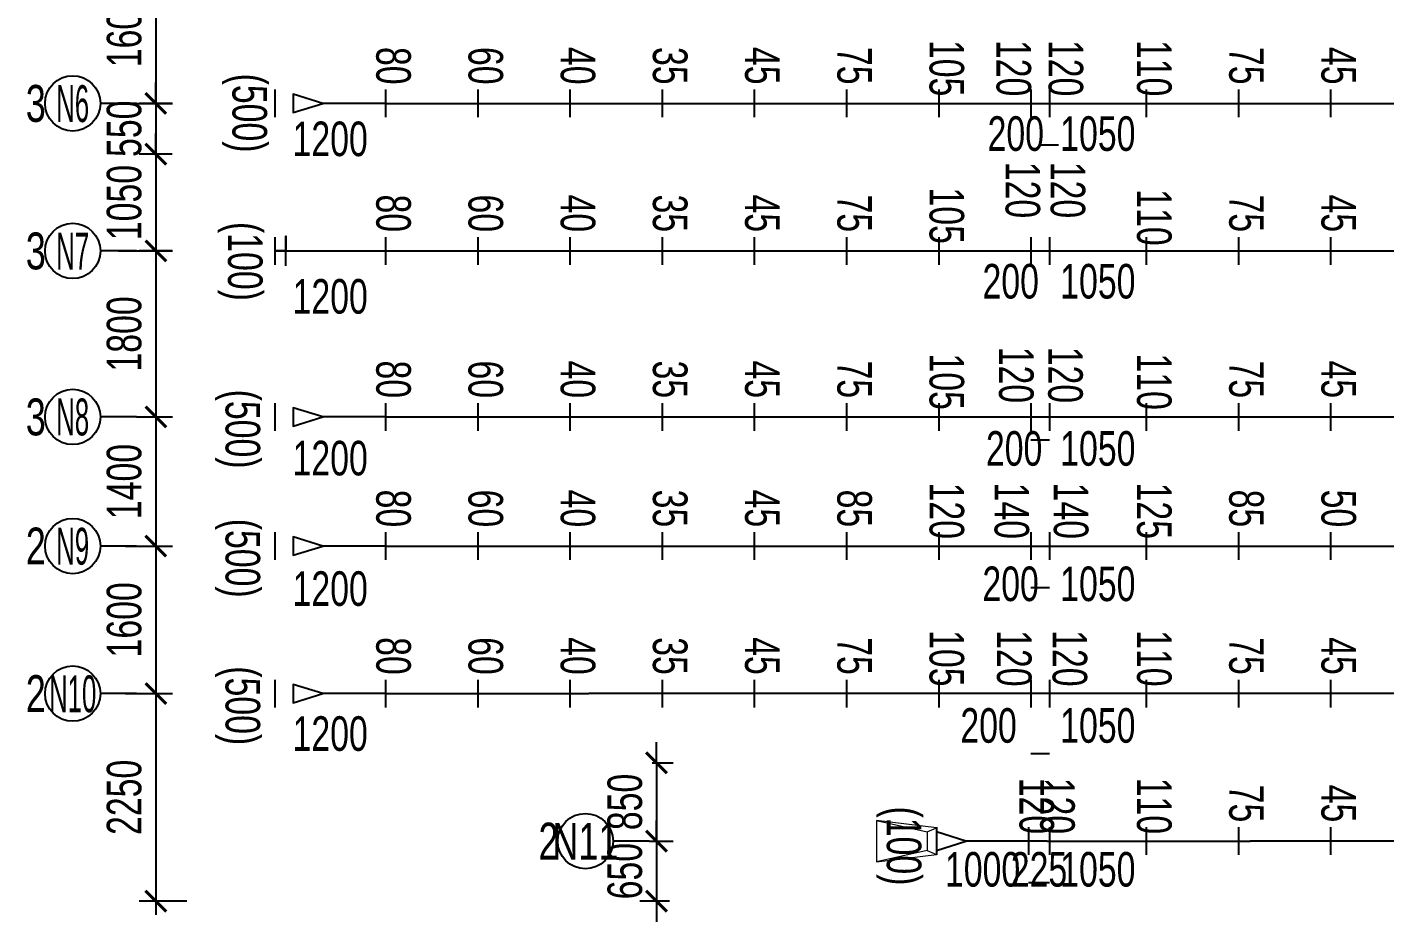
# Model space of a CAD drawing. Header units: millimetres. Extents: x 4465111 to 4895522, y 2166116 to 2541221.
# Drawn here: x 4494578 to 4509302, y 2226221 to 2235923 of the extents above; entities that cross this region are included whole.
import ezdxf
from ezdxf.enums import TextEntityAlignment as Align

# ---------------------------------------------------------------- set-up
doc = ezdxf.new("R2010")
doc.units = ezdxf.units.MM
doc.header["$LTSCALE"] = 50
doc.header["$MEASUREMENT"] = 0
doc.layers.get('DEFPOINTS').update_dxf_attribs({"lineweight": 9})
for name, color, linetype in [('BREAK_LINE', 7, 'Continuous'), ('KCS_TEXT', 2, 'Continuous'), ('S- Border', 6, 'Continuous'), ('SP-Reinforcement', 4, 'Continuous')]:
    doc.layers.add(name, color=color, linetype=linetype)
doc.layers.add('Current_plane_Tendon', color=7, linetype='Continuous', true_color=0xab0000)
for name, color, linetype, lineweight in [('S-dims', 8, 'Continuous', 15), ('S-text', 3, 'Continuous', 20), ('S-Thin', 253, 'Continuous', 15)]:
    doc.layers.add(name, color=color, linetype=linetype, lineweight=lineweight)
doc.styles.add('KCS_SMTEXT', font='arial.ttf', dxfattribs={"width": 0.7})
doc.dimstyles.new('KCS_DIM150', dxfattribs={"dimscale": 150, "dimtxt": 2.5, "dimasz": 1.5, "dimexe": 1.2, "dimexo": 0, "dimgap": 1, "dimtad": 1, "dimdec": 0, "dimzin": 0, "dimdsep": 46, "dimtxsty": 'KCS_SMTEXT', "dimblk": 'ARCHTICK', "dimcen": 0, "dimdle": 1, "dimclrd": 1, "dimclre": 1, "dimclrt": 2, "dimadec": 0, "dimazin": 0, "dimtfac": 1, "dimtdec": 0, "dimtix": 1, "dimtmove": 2, "dimatfit": 3, "dimfxl": 1, "dimtolj": 1, "dimtzin": 0, "dimarcsym": 0})
doc.dimstyles.new('KCS_DIM150A', dxfattribs={"dimscale": 150, "dimtxt": 2.5, "dimasz": 3, "dimexe": 1.2, "dimexo": 0, "dimgap": 1, "dimtad": 1, "dimdec": 0, "dimzin": 0, "dimdsep": 46, "dimtxsty": 'KCS_SMTEXT', "dimblk": 'ARCHTICK', "dimcen": 0, "dimdle": 1, "dimse1": 1, "dimse2": 1, "dimsd1": 1, "dimsd2": 1, "dimclrd": 1, "dimclre": 1, "dimclrt": 3, "dimadec": 0, "dimazin": 0, "dimtfac": 1, "dimtdec": 0, "dimtix": 1, "dimtmove": 2, "dimatfit": 3, "dimfxl": 1, "dimtolj": 1, "dimtzin": 0, "dimarcsym": 0})

# ---------------------------------------------------------------- blocks, each defined once
blk = doc.blocks.new('*U187')
at = {"layer": 'S- Border'}
blk.add_lwpolyline([(0, 0), (-392, 0)], dxfattribs=at)
blk.add_circle((-692, 0), 300, dxfattribs=at)
at = {"layer": 'S-Thin'}
for p, q in [((3015, 100), (3115, 145)), ((3015, -100), (3115, -145))]:
    blk.add_line(p, q, dxfattribs=at)
blk.add_lwpolyline([(3115, 145), (2465, 225), (2465, -225), (3115, -145)], close=True, dxfattribs=at)
blk.add_lwpolyline([(2465, 225), (3015, 100), (3015, -100), (2465, -225)], dxfattribs=at)
at = {"layer": 'SP-Reinforcement'}
for points in [[(20720, -160), (20720, 160), (20720, 0), (20840, 0), (6518, 0)], [(4315, 0), (3435, 0), (3115, 100), (3115, -100), (3435, 0)], [(4315, 0), (6518, 0)]]:
    blk.add_lwpolyline(points, dxfattribs=at)
at = {"layer": 'S-text', "style": 'KCS_SMTEXT', "width": 0.7}
blk.add_attdef('COUNT', text='', height=400, dxfattribs=at).set_placement((-1092, 0), align=Align.MIDDLE_CENTER)
blk = doc.blocks.new('*U188')
at = {"layer": 'S- Border'}
blk.add_lwpolyline([(0, 0), (-392, 0)], dxfattribs=at)
blk.add_circle((-692, 0), 300, dxfattribs=at)
at = {"layer": 'SP-Reinforcement'}
for points in [[(28005, -160), (28005, 160), (28005, 0), (28125, 0), (4904, 0)], [(2700, 0), (2020, 0), (1700, 100), (1700, -100), (2020, 0)], [(2700, 0), (4904, 0)]]:
    blk.add_lwpolyline(points, dxfattribs=at)
at = {"layer": 'S-text', "style": 'KCS_SMTEXT', "width": 0.7}
blk.add_attdef('COUNT', text='', height=400, dxfattribs=at).set_placement((-1092, 0), align=Align.MIDDLE_CENTER)
blk = doc.blocks.new('*U207')
at = {"layer": 'S- Border'}
blk.add_lwpolyline([(0, 0), (-392, 0)], dxfattribs=at)
blk.add_circle((-692, 0), 300, dxfattribs=at)
at = {"layer": 'SP-Reinforcement'}
for points in [[(2700, 0), (2020, 0), (1700, 100), (1700, -100), (2020, 0)], [(2700, 0), (4904, 0)], [(4904, 0), (58280, 0), (58600, 100), (58600, -100), (58280, 0)]]:
    blk.add_lwpolyline(points, dxfattribs=at)
at = {"layer": 'S-text', "style": 'KCS_SMTEXT', "width": 0.7}
blk.add_attdef('COUNT', text='', height=400, dxfattribs=at).set_placement((-1092, 0), align=Align.MIDDLE_CENTER)
blk = doc.blocks.new('*U190')
at = {"layer": 'S- Border'}
blk.add_lwpolyline([(0, 0), (-392, 0)], dxfattribs=at)
blk.add_circle((-692, 0), 300, dxfattribs=at)
at = {"layer": 'SP-Reinforcement'}
for points in [[(2700, 0), (2020, 0), (1700, 100), (1700, -100), (2020, 0)], [(2700, 0), (4904, 0)], [(4904, 0), (58280, 0), (58600, 100), (58600, -100), (58280, 0)]]:
    blk.add_lwpolyline(points, dxfattribs=at)
at = {"layer": 'S-text', "style": 'KCS_SMTEXT', "width": 0.7}
blk.add_attdef('COUNT', text='', height=400, dxfattribs=at).set_placement((-1092, 0), align=Align.MIDDLE_CENTER)
blk = doc.blocks.new('*D279')
at = {"layer": 'DEFPOINTS', "color": 0, "transparency": 16777216}
for p in [(4485423, 2313496), (4486623, 2313496), (4486623, 2313213)]:
    blk.add_point(p, dxfattribs=at)
at = {"layer": 'S-dims', "color": 3, "transparency": 16777216, "insert": (4486023, 2313554), "char_height": 375, "attachment_point": 5, "style": 'KCS_SMTEXT'}
blk.add_mtext('\\A1;1200', dxfattribs=at)
blk = doc.blocks.new('_ArchTick')
at = {"color": 0, "linetype": 'ByBlock', "const_width": 0.15}
blk.add_lwpolyline([(-0.5, -0.5), (0.5, 0.5)], dxfattribs=at)
blk = doc.blocks.new('*D280')
at = {"layer": 'DEFPOINTS', "color": 0, "transparency": 16777216}
for p in [(4493623, 2313597), (4493823, 2313638), (4493823, 2313264)]:
    blk.add_point(p, dxfattribs=at)
at = {"layer": 'S-dims', "color": 3, "transparency": 16777216, "insert": (4493402, 2313606), "char_height": 375, "attachment_point": 5, "style": 'KCS_SMTEXT'}
blk.add_mtext('\\A1;200', dxfattribs=at)
blk = doc.blocks.new('*D281')
at = {"layer": 'DEFPOINTS', "color": 0, "transparency": 16777216}
for p in [(4493823, 2313638), (4494873, 2313638), (4494873, 2313264)]:
    blk.add_point(p, dxfattribs=at)
at = {"layer": 'S-dims', "color": 3, "transparency": 16777216, "insert": (4494348, 2313606), "char_height": 375, "attachment_point": 5, "style": 'KCS_SMTEXT'}
blk.add_mtext('\\A1;1050', dxfattribs=at)
blk = doc.blocks.new('*D359')
at = {"layer": 'DEFPOINTS', "color": 0, "transparency": 16777216}
for p in [(4483726, 2320418), (4483726, 2318818), (4484132, 2318818)]:
    blk.add_point(p, dxfattribs=at)
at = {"layer": 'S-dims', "color": 1, "lineweight": -2, "transparency": 16777216}
for p, q in [((4484132, 2320568), (4484132, 2318668)), ((4483726, 2320418), (4484312, 2320418)), ((4483726, 2318818), (4484312, 2318818))]:
    blk.add_line(p, q, dxfattribs=at)
at = {"layer": 'S-dims', "color": 1, "lineweight": -2, "transparency": 16777216, "xscale": 225, "yscale": 225, "zscale": 225}
for p, rotation in [((4484132, 2320418), 90), ((4484132, 2318818), 270)]:
    blk.add_blockref('_ArchTick', p, dxfattribs=dict(at, rotation=rotation))
at = {"layer": 'S-dims', "color": 2, "transparency": 16777216, "insert": (4483790, 2319618), "char_height": 375, "attachment_point": 5, "rotation": 90, "style": 'KCS_SMTEXT'}
blk.add_mtext('\\A1;1600', dxfattribs=at)
blk = doc.blocks.new('*D360')
at = {"layer": 'DEFPOINTS', "color": 0, "transparency": 16777216}
for p in [(4483726, 2317218), (4483922, 2315418), (4484132, 2315418)]:
    blk.add_point(p, dxfattribs=at)
at = {"layer": 'S-dims', "color": 1, "lineweight": -2, "transparency": 16777216}
for p, q in [((4484132, 2317368), (4484132, 2315268)), ((4483726, 2317218), (4484312, 2317218)), ((4483922, 2315418), (4484312, 2315418))]:
    blk.add_line(p, q, dxfattribs=at)
at = {"layer": 'S-dims', "color": 1, "lineweight": -2, "transparency": 16777216, "xscale": 225, "yscale": 225, "zscale": 225}
for p, rotation in [((4484132, 2317218), 90), ((4484132, 2315418), 270)]:
    blk.add_blockref('_ArchTick', p, dxfattribs=dict(at, rotation=rotation))
at = {"layer": 'S-dims', "color": 2, "transparency": 16777216, "insert": (4483790, 2316318), "char_height": 375, "attachment_point": 5, "rotation": 90, "style": 'KCS_SMTEXT'}
blk.add_mtext('\\A1;1800', dxfattribs=at)
blk = doc.blocks.new('*D361')
at = {"layer": 'DEFPOINTS', "color": 0, "transparency": 16777216}
for p in [(4483922, 2315418), (4483804, 2314018), (4484132, 2314018)]:
    blk.add_point(p, dxfattribs=at)
at = {"layer": 'S-dims', "color": 1, "lineweight": -2, "transparency": 16777216}
for p, q in [((4484132, 2315568), (4484132, 2313868)), ((4483922, 2315418), (4484312, 2315418)), ((4483804, 2314018), (4484312, 2314018))]:
    blk.add_line(p, q, dxfattribs=at)
at = {"layer": 'S-dims', "color": 1, "lineweight": -2, "transparency": 16777216, "xscale": 225, "yscale": 225, "zscale": 225}
for p, rotation in [((4484132, 2315418), 90), ((4484132, 2314018), 270)]:
    blk.add_blockref('_ArchTick', p, dxfattribs=dict(at, rotation=rotation))
at = {"layer": 'S-dims', "color": 2, "transparency": 16777216, "insert": (4483790, 2314718), "char_height": 375, "attachment_point": 5, "rotation": 90, "style": 'KCS_SMTEXT'}
blk.add_mtext('\\A1;1400', dxfattribs=at)
blk = doc.blocks.new('*D362')
at = {"layer": 'DEFPOINTS', "color": 0, "transparency": 16777216}
for p in [(4483804, 2314018), (4483804, 2312418), (4484132, 2312418)]:
    blk.add_point(p, dxfattribs=at)
at = {"layer": 'S-dims', "color": 1, "lineweight": -2, "transparency": 16777216}
for p, q in [((4484132, 2314168), (4484132, 2312268)), ((4483804, 2314018), (4484312, 2314018)), ((4483804, 2312418), (4484312, 2312418))]:
    blk.add_line(p, q, dxfattribs=at)
at = {"layer": 'S-dims', "color": 1, "lineweight": -2, "transparency": 16777216, "xscale": 225, "yscale": 225, "zscale": 225}
for p, rotation in [((4484132, 2314018), 90), ((4484132, 2312418), 270)]:
    blk.add_blockref('_ArchTick', p, dxfattribs=dict(at, rotation=rotation))
at = {"layer": 'S-dims', "color": 2, "transparency": 16777216, "insert": (4483790, 2313218), "char_height": 375, "attachment_point": 5, "rotation": 90, "style": 'KCS_SMTEXT'}
blk.add_mtext('\\A1;1600', dxfattribs=at)
blk = doc.blocks.new('*D363')
at = {"layer": 'DEFPOINTS', "color": 0, "transparency": 16777216}
for p in [(4483804, 2312418), (4484132, 2310168), (4484468, 2310168)]:
    blk.add_point(p, dxfattribs=at)
at = {"layer": 'S-dims', "color": 1, "lineweight": -2, "transparency": 16777216}
for p, q in [((4484132, 2312568), (4484132, 2310018)), ((4483804, 2312418), (4484312, 2312418)), ((4484468, 2310168), (4483952, 2310168))]:
    blk.add_line(p, q, dxfattribs=at)
at = {"layer": 'S-dims', "color": 1, "lineweight": -2, "transparency": 16777216, "xscale": 225, "yscale": 225, "zscale": 225}
for p, rotation in [((4484132, 2312418), 90), ((4484132, 2310168), 270)]:
    blk.add_blockref('_ArchTick', p, dxfattribs=dict(at, rotation=rotation))
at = {"layer": 'S-dims', "color": 2, "transparency": 16777216, "insert": (4483790, 2311293), "char_height": 375, "attachment_point": 5, "rotation": 90, "style": 'KCS_SMTEXT'}
blk.add_mtext('\\A1;2250', dxfattribs=at)
blk = doc.blocks.new('*D364')
at = {"layer": 'DEFPOINTS', "color": 0, "transparency": 16777216}
for p in [(4489516, 2311668), (4489482, 2310818), (4489562, 2310818)]:
    blk.add_point(p, dxfattribs=at)
at = {"layer": 'S-dims', "color": 1, "lineweight": -2, "transparency": 16777216}
for p, q in [((4489562, 2311668), (4489562, 2311893)), ((4489516, 2311668), (4489742, 2311668)), ((4489562, 2311668), (4489562, 2310818)), ((4489482, 2310818), (4489742, 2310818)), ((4489562, 2310818), (4489562, 2310593))]:
    blk.add_line(p, q, dxfattribs=at)
at = {"layer": 'S-dims', "color": 1, "lineweight": -2, "transparency": 16777216, "xscale": 225, "yscale": 225, "zscale": 225}
for p, rotation in [((4489562, 2311668), 270), ((4489562, 2310818), 90)]:
    blk.add_blockref('_ArchTick', p, dxfattribs=dict(at, rotation=rotation))
at = {"layer": 'S-dims', "color": 2, "transparency": 16777216, "insert": (4489220, 2311243), "char_height": 375, "attachment_point": 5, "rotation": 90, "style": 'KCS_SMTEXT'}
blk.add_mtext('\\A1;850', dxfattribs=at)
blk = doc.blocks.new('*D365')
at = {"layer": 'DEFPOINTS', "color": 0, "transparency": 16777216}
for p in [(4489482, 2310818), (4489562, 2310168), (4489703, 2310168)]:
    blk.add_point(p, dxfattribs=at)
at = {"layer": 'S-dims', "color": 1, "lineweight": -2, "transparency": 16777216}
for p, q in [((4489562, 2310818), (4489562, 2311043)), ((4489482, 2310818), (4489742, 2310818)), ((4489562, 2310818), (4489562, 2310168)), ((4489703, 2310168), (4489382, 2310168)), ((4489562, 2310168), (4489562, 2309943))]:
    blk.add_line(p, q, dxfattribs=at)
at = {"layer": 'S-dims', "color": 1, "lineweight": -2, "transparency": 16777216, "xscale": 225, "yscale": 225, "zscale": 225}
for p, rotation in [((4489562, 2310818), 270), ((4489562, 2310168), 90)]:
    blk.add_blockref('_ArchTick', p, dxfattribs=dict(at, rotation=rotation))
at = {"layer": 'S-dims', "color": 2, "transparency": 16777216, "insert": (4489220, 2310493), "char_height": 375, "attachment_point": 5, "rotation": 90, "style": 'KCS_SMTEXT'}
blk.add_mtext('\\A1;650', dxfattribs=at)
blk = doc.blocks.new('*D393')
at = {"layer": 'DEFPOINTS', "color": 0, "transparency": 16777216}
for p in [(4485423, 2312091), (4486623, 2312029), (4486623, 2311641)]:
    blk.add_point(p, dxfattribs=at)
at = {"layer": 'S-dims', "color": 3, "transparency": 16777216, "insert": (4486023, 2311982), "char_height": 375, "attachment_point": 5, "style": 'KCS_SMTEXT'}
blk.add_mtext('\\A1;1200', dxfattribs=at)
blk = doc.blocks.new('*D394')
at = {"layer": 'DEFPOINTS', "color": 0, "transparency": 16777216}
for p in [(4493623, 2312005), (4493823, 2312036), (4493823, 2311728)]:
    blk.add_point(p, dxfattribs=at)
at = {"layer": 'S-dims', "color": 3, "transparency": 16777216, "insert": (4493163, 2312070), "char_height": 375, "attachment_point": 5, "style": 'KCS_SMTEXT'}
blk.add_mtext('\\A1;200', dxfattribs=at)
blk = doc.blocks.new('*D395')
at = {"layer": 'DEFPOINTS', "color": 0, "transparency": 16777216}
for p in [(4493823, 2312036), (4494873, 2312036), (4494873, 2311728)]:
    blk.add_point(p, dxfattribs=at)
at = {"layer": 'S-dims', "color": 3, "transparency": 16777216, "insert": (4494348, 2312070), "char_height": 375, "attachment_point": 5, "style": 'KCS_SMTEXT'}
blk.add_mtext('\\A1;1050', dxfattribs=at)
blk = doc.blocks.new('*D401')
at = {"layer": 'DEFPOINTS', "color": 0, "transparency": 16777216}
for p in [(4493598, 2310598), (4492598, 2310518), (4493598, 2310168)]:
    blk.add_point(p, dxfattribs=at)
at = {"layer": 'S-dims', "color": 3, "transparency": 16777216, "insert": (4493098, 2310510), "char_height": 375, "attachment_point": 5, "style": 'KCS_SMTEXT'}
blk.add_mtext('\\A1;1000', dxfattribs=at)
blk = doc.blocks.new('*D402')
at = {"layer": 'DEFPOINTS', "color": 0, "transparency": 16777216}
for p in [(4493598, 2310598), (4493823, 2310626), (4493823, 2310168)]:
    blk.add_point(p, dxfattribs=at)
at = {"layer": 'S-dims', "color": 3, "transparency": 16777216, "insert": (4493710, 2310510), "char_height": 375, "attachment_point": 5, "style": 'KCS_SMTEXT'}
blk.add_mtext('\\A1;225', dxfattribs=at)
blk = doc.blocks.new('*D403')
at = {"layer": 'DEFPOINTS', "color": 0, "transparency": 16777216}
for p in [(4493823, 2310626), (4494873, 2310626), (4494873, 2310168)]:
    blk.add_point(p, dxfattribs=at)
at = {"layer": 'S-dims', "color": 3, "transparency": 16777216, "insert": (4494348, 2310510), "char_height": 375, "attachment_point": 5, "style": 'KCS_SMTEXT'}
blk.add_mtext('\\A1;1050', dxfattribs=at)
blk = doc.blocks.new('*D416')
at = {"layer": 'DEFPOINTS', "color": 0, "transparency": 16777216}
for p in [(4485423, 2318425), (4486623, 2318425), (4486623, 2318090)]:
    blk.add_point(p, dxfattribs=at)
at = {"layer": 'S-dims', "color": 3, "transparency": 16777216, "insert": (4486023, 2318431), "char_height": 375, "attachment_point": 5, "style": 'KCS_SMTEXT'}
blk.add_mtext('\\A1;1200', dxfattribs=at)
blk = doc.blocks.new('*D417')
at = {"layer": 'DEFPOINTS', "color": 0, "transparency": 16777216}
for p in [(4493623, 2318489), (4493823, 2318489), (4493823, 2318146)]:
    blk.add_point(p, dxfattribs=at)
at = {"layer": 'S-dims', "color": 3, "transparency": 16777216, "insert": (4493458, 2318488), "char_height": 375, "attachment_point": 5, "style": 'KCS_SMTEXT'}
blk.add_mtext('\\A1;200', dxfattribs=at)
blk = doc.blocks.new('*D418')
at = {"layer": 'DEFPOINTS', "color": 0, "transparency": 16777216}
for p in [(4493823, 2318489), (4494873, 2318489), (4494873, 2318146)]:
    blk.add_point(p, dxfattribs=at)
at = {"layer": 'S-dims', "color": 3, "transparency": 16777216, "insert": (4494348, 2318488), "char_height": 375, "attachment_point": 5, "style": 'KCS_SMTEXT'}
blk.add_mtext('\\A1;1050', dxfattribs=at)
blk = doc.blocks.new('*D430')
at = {"layer": 'DEFPOINTS', "color": 0, "transparency": 16777216}
for p in [(4485423, 2314910), (4486623, 2314910), (4486623, 2314627)]:
    blk.add_point(p, dxfattribs=at)
at = {"layer": 'S-dims', "color": 3, "transparency": 16777216, "insert": (4486023, 2314969), "char_height": 375, "attachment_point": 5, "style": 'KCS_SMTEXT'}
blk.add_mtext('\\A1;1200', dxfattribs=at)
blk = doc.blocks.new('*D431')
at = {"layer": 'DEFPOINTS', "color": 0, "transparency": 16777216}
for p in [(4493623, 2315065), (4493823, 2315106), (4493823, 2314732)]:
    blk.add_point(p, dxfattribs=at)
at = {"layer": 'S-dims', "color": 3, "transparency": 16777216, "insert": (4493440, 2315074), "char_height": 375, "attachment_point": 5, "style": 'KCS_SMTEXT'}
blk.add_mtext('\\A1;200', dxfattribs=at)
blk = doc.blocks.new('*D432')
at = {"layer": 'DEFPOINTS', "color": 0, "transparency": 16777216}
for p in [(4493823, 2315106), (4494873, 2315106), (4494873, 2314732)]:
    blk.add_point(p, dxfattribs=at)
at = {"layer": 'S-dims', "color": 3, "transparency": 16777216, "insert": (4494348, 2315074), "char_height": 375, "attachment_point": 5, "style": 'KCS_SMTEXT'}
blk.add_mtext('\\A1;1050', dxfattribs=at)
blk = doc.blocks.new('*U215')
at = {"layer": 'S- Border'}
blk.add_lwpolyline([(0, 0), (-392, 0)], dxfattribs=at)
blk.add_circle((-692, 0), 300, dxfattribs=at)
at = {"layer": 'SP-Reinforcement'}
blk.add_lwpolyline([(1620, -160), (1620, 160), (1620, 0), (1500, 0), (32822, 0)], dxfattribs=at)
at = {"layer": 'S-text', "style": 'KCS_SMTEXT', "width": 0.7}
blk.add_attdef('COUNT', text='', height=400, dxfattribs=at).set_placement((-1092, 0), align=Align.MIDDLE_CENTER)
blk = doc.blocks.new('*D460')
at = {"layer": 'DEFPOINTS', "color": 0, "transparency": 16777216}
for p in [(4485423, 2316746, -3100), (4486623, 2316746, -3120), (4486623, 2316382)]:
    blk.add_point(p, dxfattribs=at)
at = {"layer": 'S-dims', "color": 3, "transparency": 16777216, "insert": (4486023, 2316723), "char_height": 375, "attachment_point": 5, "style": 'KCS_SMTEXT'}
blk.add_mtext('\\A1;1200', dxfattribs=at)
blk = doc.blocks.new('*D461')
at = {"layer": 'DEFPOINTS', "color": 0, "transparency": 16777216}
for p in [(4493623, 2316861, -3200), (4493823, 2316910, -3080), (4493823, 2316546)]:
    blk.add_point(p, dxfattribs=at)
at = {"layer": 'S-dims', "color": 3, "transparency": 16777216, "insert": (4493403, 2316887), "char_height": 375, "attachment_point": 5, "style": 'KCS_SMTEXT'}
blk.add_mtext('\\A1;200', dxfattribs=at)
blk = doc.blocks.new('*D462')
at = {"layer": 'DEFPOINTS', "color": 0, "transparency": 16777216}
for p in [(4493823, 2316910, -3080), (4494873, 2316910, -3090), (4494873, 2316546)]:
    blk.add_point(p, dxfattribs=at)
at = {"layer": 'S-dims', "color": 3, "transparency": 16777216, "insert": (4494348, 2316887), "char_height": 375, "attachment_point": 5, "style": 'KCS_SMTEXT'}
blk.add_mtext('\\A1;1050', dxfattribs=at)
blk = doc.blocks.new('*D482')
at = {"layer": 'DEFPOINTS', "color": 0, "transparency": 16777216}
for p in [(4484311, 2318818), (4484132, 2318268), (4484311, 2318268)]:
    blk.add_point(p, dxfattribs=at)
at = {"layer": 'S-dims', "color": 1, "lineweight": -2, "transparency": 16777216}
for p, q in [((4484132, 2318818), (4484132, 2319043)), ((4484311, 2318818), (4483952, 2318818)), ((4484132, 2318818), (4484132, 2318268)), ((4484311, 2318268), (4483952, 2318268)), ((4484132, 2318268), (4484132, 2318043))]:
    blk.add_line(p, q, dxfattribs=at)
at = {"layer": 'S-dims', "color": 1, "lineweight": -2, "transparency": 16777216, "xscale": 225, "yscale": 225, "zscale": 225}
for p, rotation in [((4484132, 2318818), 270), ((4484132, 2318268), 90)]:
    blk.add_blockref('_ArchTick', p, dxfattribs=dict(at, rotation=rotation))
at = {"layer": 'S-dims', "color": 2, "transparency": 16777216, "insert": (4483790, 2318543), "char_height": 375, "attachment_point": 5, "rotation": 90, "style": 'KCS_SMTEXT'}
blk.add_mtext('\\A1;550', dxfattribs=at)
blk = doc.blocks.new('*D483')
at = {"layer": 'DEFPOINTS', "color": 0, "transparency": 16777216}
for p in [(4484311, 2318268), (4484132, 2317218), (4484311, 2317218)]:
    blk.add_point(p, dxfattribs=at)
at = {"layer": 'S-dims', "color": 1, "lineweight": -2, "transparency": 16777216}
for p, q in [((4484132, 2318268), (4484132, 2318493)), ((4484311, 2318268), (4483952, 2318268)), ((4484132, 2318268), (4484132, 2317218)), ((4484311, 2317218), (4483952, 2317218)), ((4484132, 2317218), (4484132, 2316993))]:
    blk.add_line(p, q, dxfattribs=at)
at = {"layer": 'S-dims', "color": 1, "lineweight": -2, "transparency": 16777216, "xscale": 225, "yscale": 225, "zscale": 225}
for p, rotation in [((4484132, 2318268), 270), ((4484132, 2317218), 90)]:
    blk.add_blockref('_ArchTick', p, dxfattribs=dict(at, rotation=rotation))
at = {"layer": 'S-dims', "color": 2, "transparency": 16777216, "insert": (4483790, 2317743), "char_height": 375, "attachment_point": 5, "rotation": 90, "style": 'KCS_SMTEXT'}
blk.add_mtext('\\A1;1050', dxfattribs=at)
blk = doc.blocks.new('T4- Cap ngang')
at = {"color": 5, "linetype": 'Continuous'}
for points, elevation in [([(4485422.6, 2318968.1), (4485422.6, 2318668.1)], 100), ([(4486622.6, 2318968.1), (4486622.6, 2318668.1)], 80), ([(4487622.6, 2318968.1), (4487622.6, 2318668.1)], 60), ([(4488622.6, 2318968.1), (4488622.6, 2318668.1)], 40), ([(4489622.6, 2318968.1), (4489622.6, 2318668.1)], 35), ([(4490622.6, 2318968.1), (4490622.6, 2318668.1)], 45), ([(4491622.6, 2318968.1), (4491622.6, 2318668.1)], 85), ([(4492622.6, 2318968.1), (4492622.6, 2318668.1)], 120), ([(4493622.6, 2318968.1), (4493622.6, 2318668.1)], 140), ([(4493822.6, 2318968.1), (4493822.6, 2318668.1)], 140), ([(4494872.6, 2318968.1), (4494872.6, 2318668.1)], 125), ([(4495872.6, 2318968.1), (4495872.6, 2318668.1)], 85), ([(4496872.6, 2318968.1), (4496872.6, 2318668.1)], 50), ([(4485422.6, 2317368.1), (4485422.6, 2317068.1)], -3100), ([(4486622.6, 2317368.1), (4486622.6, 2317068.1)], -3120), ([(4487622.6, 2317368.1), (4487622.6, 2317068.1)], -3140), ([(4488622.6, 2317368.1), (4488622.6, 2317068.1)], -3160), ([(4489622.6, 2317368.1), (4489622.6, 2317068.1)], -3165), ([(4490622.6, 2317368.1), (4490622.6, 2317068.1)], -3155), ([(4491622.6, 2317368.1), (4491622.6, 2317068.1)], -3125), ([(4492622.6, 2317368.1), (4492622.6, 2317068.1)], -3095), ([(4493622.6, 2317368.1), (4493622.6, 2317068.1)], -3080), ([(4493822.6, 2317368.1), (4493822.6, 2317068.1)], -3080), ([(4494872.6, 2317368.1), (4494872.6, 2317068.1)], -3090), ([(4495872.6, 2317368.1), (4495872.6, 2317068.1)], -3125), ([(4496872.6, 2317368.1), (4496872.6, 2317068.1)], -3155), ([(4485422.6, 2315568.1), (4485422.6, 2315268.1)], 100), ([(4486622.6, 2315568.1), (4486622.6, 2315268.1)], 80), ([(4487622.6, 2315568.1), (4487622.6, 2315268.1)], 60), ([(4488622.6, 2315568.1), (4488622.6, 2315268.1)], 40), ([(4489622.6, 2315568.1), (4489622.6, 2315268.1)], 35), ([(4490622.6, 2315568.1), (4490622.6, 2315268.1)], 45), ([(4491622.6, 2315568.1), (4491622.6, 2315268.1)], 85), ([(4492622.6, 2315568.1), (4492622.6, 2315268.1)], 120), ([(4493622.6, 2315568.1), (4493622.6, 2315268.1)], 140), ([(4493822.6, 2315568.1), (4493822.6, 2315268.1)], 140), ([(4494872.6, 2315568.1), (4494872.6, 2315268.1)], 125), ([(4495872.6, 2315568.1), (4495872.6, 2315268.1)], 85), ([(4496872.6, 2315568.1), (4496872.6, 2315268.1)], 50), ([(4485422.6, 2314168.1), (4485422.6, 2313868.1)], 100), ([(4486622.6, 2314168.1), (4486622.6, 2313868.1)], 80), ([(4487622.6, 2314168.1), (4487622.6, 2313868.1)], 60), ([(4488622.6, 2314168.1), (4488622.6, 2313868.1)], 40), ([(4489622.6, 2314168.1), (4489622.6, 2313868.1)], 35), ([(4490622.6, 2314168.1), (4490622.6, 2313868.1)], 45), ([(4491622.6, 2314168.1), (4491622.6, 2313868.1)], 85), ([(4492622.6, 2314168.1), (4492622.6, 2313868.1)], 120), ([(4493622.6, 2314168.1), (4493622.6, 2313868.1)], 140), ([(4493822.6, 2314168.1), (4493822.6, 2313868.1)], 140), ([(4494872.6, 2314168.1), (4494872.6, 2313868.1)], 125), ([(4495872.6, 2314168.1), (4495872.6, 2313868.1)], 85), ([(4496872.6, 2314168.1), (4496872.6, 2313868.1)], 50), ([(4485422.6, 2312568.1), (4485422.6, 2312268.1)], 100), ([(4486622.6, 2312568.1), (4486622.6, 2312268.1)], 80), ([(4487622.6, 2312568.1), (4487622.6, 2312268.1)], 60), ([(4488622.6, 2312568.1), (4488622.6, 2312268.1)], 40), ([(4489622.6, 2312568.1), (4489622.6, 2312268.1)], 35), ([(4490622.6, 2312568.1), (4490622.6, 2312268.1)], 45), ([(4491622.6, 2312568.1), (4491622.6, 2312268.1)], 85), ([(4492622.6, 2312568.1), (4492622.6, 2312268.1)], 120), ([(4493622.6, 2312568.1), (4493622.6, 2312268.1)], 140), ([(4493822.6, 2312568.1), (4493822.6, 2312268.1)], 140), ([(4494872.6, 2312568.1), (4494872.6, 2312268.1)], 125), ([(4495872.6, 2312568.1), (4495872.6, 2312268.1)], 85), ([(4496872.6, 2312568.1), (4496872.6, 2312268.1)], 50), ([(4492597.6, 2310968.1), (4492597.6, 2310668.1)], 100), ([(4493597.6, 2310968.1), (4493597.6, 2310668.1)], 140), ([(4493822.6, 2310968.1), (4493822.6, 2310668.1)], 140), ([(4494872.6, 2310968.1), (4494872.6, 2310668.1)], 125), ([(4495872.6, 2310968.1), (4495872.6, 2310668.1)], 85), ([(4496872.6, 2310968.1), (4496872.6, 2310668.1)], 50)]:
    blk.add_lwpolyline(points, dxfattribs=dict(at, elevation=elevation))
for points in [[(4493722.6, 2318368.1), (4493922.6, 2318368.1)], [(4493622.6, 2315168.1), (4493822.6, 2315168.1)], [(4493622.6, 2315168.1), (4493822.6, 2315168.1)], [(4493622.6, 2313568.1), (4493822.6, 2313568.1)], [(4493622.6, 2311768.7), (4493822.6, 2311768.7)], [(4493597.6, 2310368.1), (4493822.6, 2310368.1)]]:
    blk.add_lwpolyline(points, dxfattribs=at)
at = {"layer": 'Current_plane_Tendon'}
for name, p, values in [('*U207', (4483922.3, 2318818.1), {'COUNT': '3'}), ('*U215', (4483922.3, 2317218.1), {'COUNT': '3'}), ('*U190', (4483922.3, 2315418.1), {'COUNT': '3'}), ('*U207', (4483922.3, 2314018.1), {'COUNT': '2'}), ('*U188', (4483922.3, 2312418.1), {'COUNT': '2'}), ('*U187', (4489482.5, 2310818.1), {'COUNT': '2'})]:
    blk.add_blockref(name, p, dxfattribs=at).add_auto_attribs(values)
at = {"layer": 'KCS_TEXT', "style": 'KCS_SMTEXT', "width": 0.7}
for s, p in [('40', (4488522.6, 2319430, 40)), ('45', (4490522.6, 2319430, 45)), ('105', (4492522.6, 2319506.2, 120)), ('120', (4493248.8, 2319506.2, 140)), ('120', (4493813.9, 2319506.2, 140)), ('110', (4494772.6, 2319506.2, 125)), ('45', (4496772.6, 2319430, 50)), ('80', (4486522.6, 2319430, 80)), ('60', (4487522.6, 2319430, 60)), ('35', (4489522.6, 2319430, 35)), ('75', (4491522.6, 2319430, 85)), ('75', (4495772.6, 2319430, 85)), ('(500)', (4484962.8, 2319141.2, 100)), ('120', (4493347, 2318184.9, -3080)), ('120', (4493835.8, 2318184.9, -3080)), ('80', (4486522.6, 2317830, -3120)), ('60', (4487522.6, 2317830, -3140)), ('40', (4488522.6, 2317830, -3160)), ('35', (4489522.6, 2317830, -3165)), ('45', (4490522.6, 2317830, -3155)), ('75', (4491522.6, 2317830, -3125)), ('105', (4492522.6, 2317906.2, -3095)), ('110', (4494772.6, 2317887.1, -3090)), ('75', (4495772.6, 2317830, -3125)), ('45', (4496772.6, 2317830, -3155)), ('(100)', (4484914.6, 2317532.1, -3100)), ('105', (4492522.6, 2316106.2, 120)), ('120', (4493276.3, 2316179.5, 140)), ('120', (4493809.3, 2316179.5, 140)), ('110', (4494772.6, 2316106.2, 125)), ('80', (4486522.6, 2316030, 80)), ('60', (4487522.6, 2316030, 60)), ('40', (4488522.6, 2316030, 40)), ('35', (4489522.6, 2316030, 35)), ('45', (4490522.6, 2316030, 45)), ('75', (4491522.6, 2316030, 85)), ('75', (4495772.6, 2316030, 85)), ('45', (4496772.6, 2316030, 50)), ('(500)', (4484888.3, 2315714.2, 3300)), ('80', (4486522.6, 2314630, 80)), ('60', (4487522.6, 2314630, 60)), ('40', (4488522.6, 2314630, 40)), ('35', (4489522.6, 2314630, 35)), ('45', (4490522.6, 2314630, 45)), ('85', (4491522.6, 2314630, 85)), ('120', (4492522.6, 2314706.2, 120)), ('140', (4493227.2, 2314706.2, 140)), ('140', (4493870.4, 2314706.2, 140)), ('125', (4494772.6, 2314706.2, 125)), ('85', (4495772.6, 2314630, 85)), ('50', (4496772.6, 2314630, 50)), ('(500)', (4484888.3, 2314314.2, 3300)), ('80', (4486522.6, 2313030, 80)), ('60', (4487522.6, 2313030, 60)), ('40', (4488522.6, 2313030, 40)), ('35', (4489522.6, 2313030, 35)), ('45', (4490522.6, 2313030, 45)), ('75', (4491522.6, 2313030, 85)), ('105', (4492522.6, 2313106.2, 120)), ('120', (4493253.9, 2313106.2, 140)), ('120', (4493857, 2313106.2, 140)), ('110', (4494772.6, 2313106.2, 125)), ('75', (4495772.6, 2313030, 85)), ('45', (4496772.6, 2313030, 50)), ('(500)', (4484888.3, 2312714.2, 3300)), ('120', (4493497.6, 2311506.2, 140)), ('120', (4493722.6, 2311506.2, 140)), ('110', (4494772.6, 2311506.2, 125)), ('75', (4495772.6, 2311430, 85)), ('45', (4496772.6, 2311430, 50)), ('(100)', (4492058.8, 2311193.7, 100))]:
    blk.add_text(s, height=375, rotation=270, dxfattribs=at).set_placement(p)
at = {"layer": 'KCS_TEXT', "style": 'KCS_SMTEXT'}
for s, width, p in [('N6', 0.5, (4483230.5, 2318816)), ('N7', 0.5, (4483230.5, 2317216)), ('N8', 0.5, (4483230.5, 2315418.1)), ('N9', 0.5, (4483230.5, 2314016)), ('N10', 0.5, (4483230.5, 2312416)), ('N11', 0.7, (4488790.7, 2310816))]:
    blk.add_text(s, height=400, dxfattribs=dict(at, width=width)).set_placement(p, align=Align.MIDDLE_CENTER)
at = {"layer": 'S-dims'}
for base, p1, p2, picture, middle in [((4484131.5, 2318818.1), (4483726.4, 2320418.1), (4483726.4, 2318818.1), '*D359', (4483790, 2319618.1)), ((4484131.5, 2318268.1), (4484311.5, 2318818.1), (4484311.5, 2318268.1), '*D482', (4483790, 2318543.1)), ((4484131.5, 2317218.1), (4484311.5, 2318268.1), (4484311.5, 2317218.1), '*D483', (4483790, 2317743.1)), ((4484131.5, 2315418.1), (4483726.4, 2317218.1), (4483922.3, 2315418.1), '*D360', (4483790, 2316318.1)), ((4484131.5, 2314018.1), (4483922.3, 2315418.1), (4483803.5, 2314018.1), '*D361', (4483790, 2314718.1)), ((4484131.5, 2312418.1), (4483803.5, 2314018.1), (4483803.5, 2312418.1), '*D362', (4483790, 2313218.1)), ((4484131.5, 2310168.1), (4483803.5, 2312418.1), (4484467.5, 2310168.1), '*D363', (4483790, 2311293.1)), ((4489561.5, 2310818.1), (4489516.5, 2311668.1), (4489482.5, 2310818.1), '*D364', (4489220, 2311243.1)), ((4489561.5, 2310168.1), (4489482.5, 2310818.1), (4489703, 2310168.1), '*D365', (4489220, 2310493.1))]:
    dim = blk.add_linear_dim(base=base, p1=p1, p2=p2, angle=90, dimstyle='KCS_DIM150', dxfattribs=at)
    dim.commit()
    dim.dimension.update_dxf_attribs({"geometry": picture, "text_midpoint": middle})
for base, p1, p2, picture, middle in [((4493822.6, 2318146.1), (4493622.6, 2318489.1), (4493822.6, 2318489.1), '*D417', (4493458.3, 2318487.6)), ((4493822.6, 2316545.9), (4493622.6, 2316861.4, -3200), (4493822.6, 2316910.3, -3080), '*D461', (4493403.2, 2316887.3)), ((4493822.6, 2314732.3), (4493622.6, 2315064.8), (4493822.6, 2315105.8), '*D431', (4493439.9, 2315073.7)), ((4493822.6, 2313264.4), (4493622.6, 2313596.9), (4493822.6, 2313637.9), '*D280', (4493402.3, 2313605.9)), ((4493822.6, 2311728.1), (4493622.6, 2312004.6), (4493822.6, 2312036.1), '*D394', (4493163.3, 2312069.6))]:
    dim = blk.add_linear_dim(base=base, p1=p1, p2=p2, dimstyle='KCS_DIM150A', dxfattribs=at)
    dim.commit()
    dim.dimension.update_dxf_attribs({"geometry": picture, "text_midpoint": middle, "dimtype": 128})
for base, p1, p2, picture, middle in [((4494872.6, 2318146.1), (4493822.6, 2318489.1), (4494872.6, 2318489.1), '*D418', (4494347.6, 2318487.6)), ((4486622.6, 2318089.6), (4485422.6, 2318425.1), (4486622.6, 2318425.1), '*D416', (4486022.6, 2318431.1)), ((4494872.6, 2316545.9), (4493822.6, 2316910.3, -3080), (4494872.6, 2316910.3, -3090), '*D462', (4494347.6, 2316887.3)), ((4486622.6, 2316381.8), (4485422.6, 2316746.3, -3100), (4486622.6, 2316746.3, -3120), '*D460', (4486022.6, 2316723.3)), ((4494872.6, 2314732.3), (4493822.6, 2315105.8), (4494872.6, 2315105.8), '*D432', (4494347.6, 2315073.7)), ((4486622.6, 2314627.1), (4485422.6, 2314910.1), (4486622.6, 2314910.1), '*D430', (4486022.6, 2314968.5)), ((4494872.6, 2313264.4), (4493822.6, 2313637.9), (4494872.6, 2313637.9), '*D281', (4494347.6, 2313605.9)), ((4486622.6, 2313212.7), (4485422.6, 2313495.8), (4486622.6, 2313495.8), '*D279', (4486022.6, 2313554.2)), ((4486622.6, 2311640.7), (4485422.6, 2312091.2), (4486622.6, 2312028.7), '*D393', (4486022.6, 2311982.2)), ((4494872.6, 2311728.1), (4493822.6, 2312036.1), (4494872.6, 2312036.1), '*D395', (4494347.6, 2312069.6)), ((4493597.6, 2310168.1), (4492597.6, 2310518.1), (4493597.6, 2310597.5), '*D401', (4493097.6, 2310509.5)), ((4493822.6, 2310168.1), (4493597.6, 2310597.5), (4493822.6, 2310626), '*D402', (4493710.1, 2310509.5)), ((4494872.6, 2310168.1), (4493822.6, 2310626), (4494872.6, 2310626), '*D403', (4494347.6, 2310509.5))]:
    dim = blk.add_linear_dim(base=base, p1=p1, p2=p2, dimstyle='KCS_DIM150A', dxfattribs=at)
    dim.commit()
    dim.dimension.update_dxf_attribs({"geometry": picture, "text_midpoint": middle})

msp = doc.modelspace()

# ---------------------------------------------------------------- block references
at = {"layer": 'BREAK_LINE'}
msp.add_blockref('T4- Cap ngang', (11841.8, -83722.2), dxfattribs=at)

doc.saveas('drawing.dxf')
